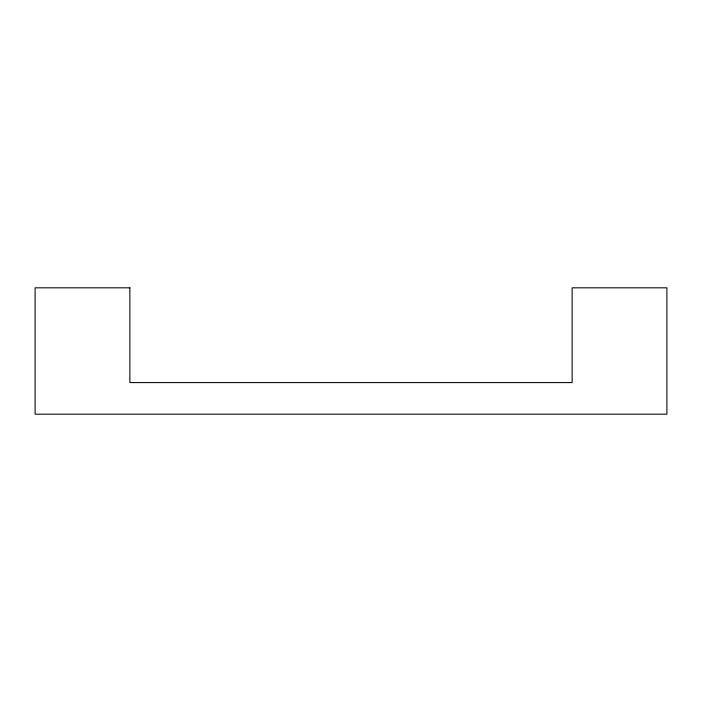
<?xml version="1.0" encoding="UTF-8"?>
<svg xmlns="http://www.w3.org/2000/svg" width="702" height="702" viewBox="0 0 702 702"><rect width="100%" height="100%" fill="white"/><g stroke="black" fill="none" stroke-linecap="round" stroke-linejoin="round"><path stroke-width="1.05" d="M129.87 287.82L35.1 287.82L35.1 414.18L666.9 414.18L666.9 287.82L572.13 287.82L572.13 382.59L129.87 382.59L129.87 287.82"/></g></svg>
